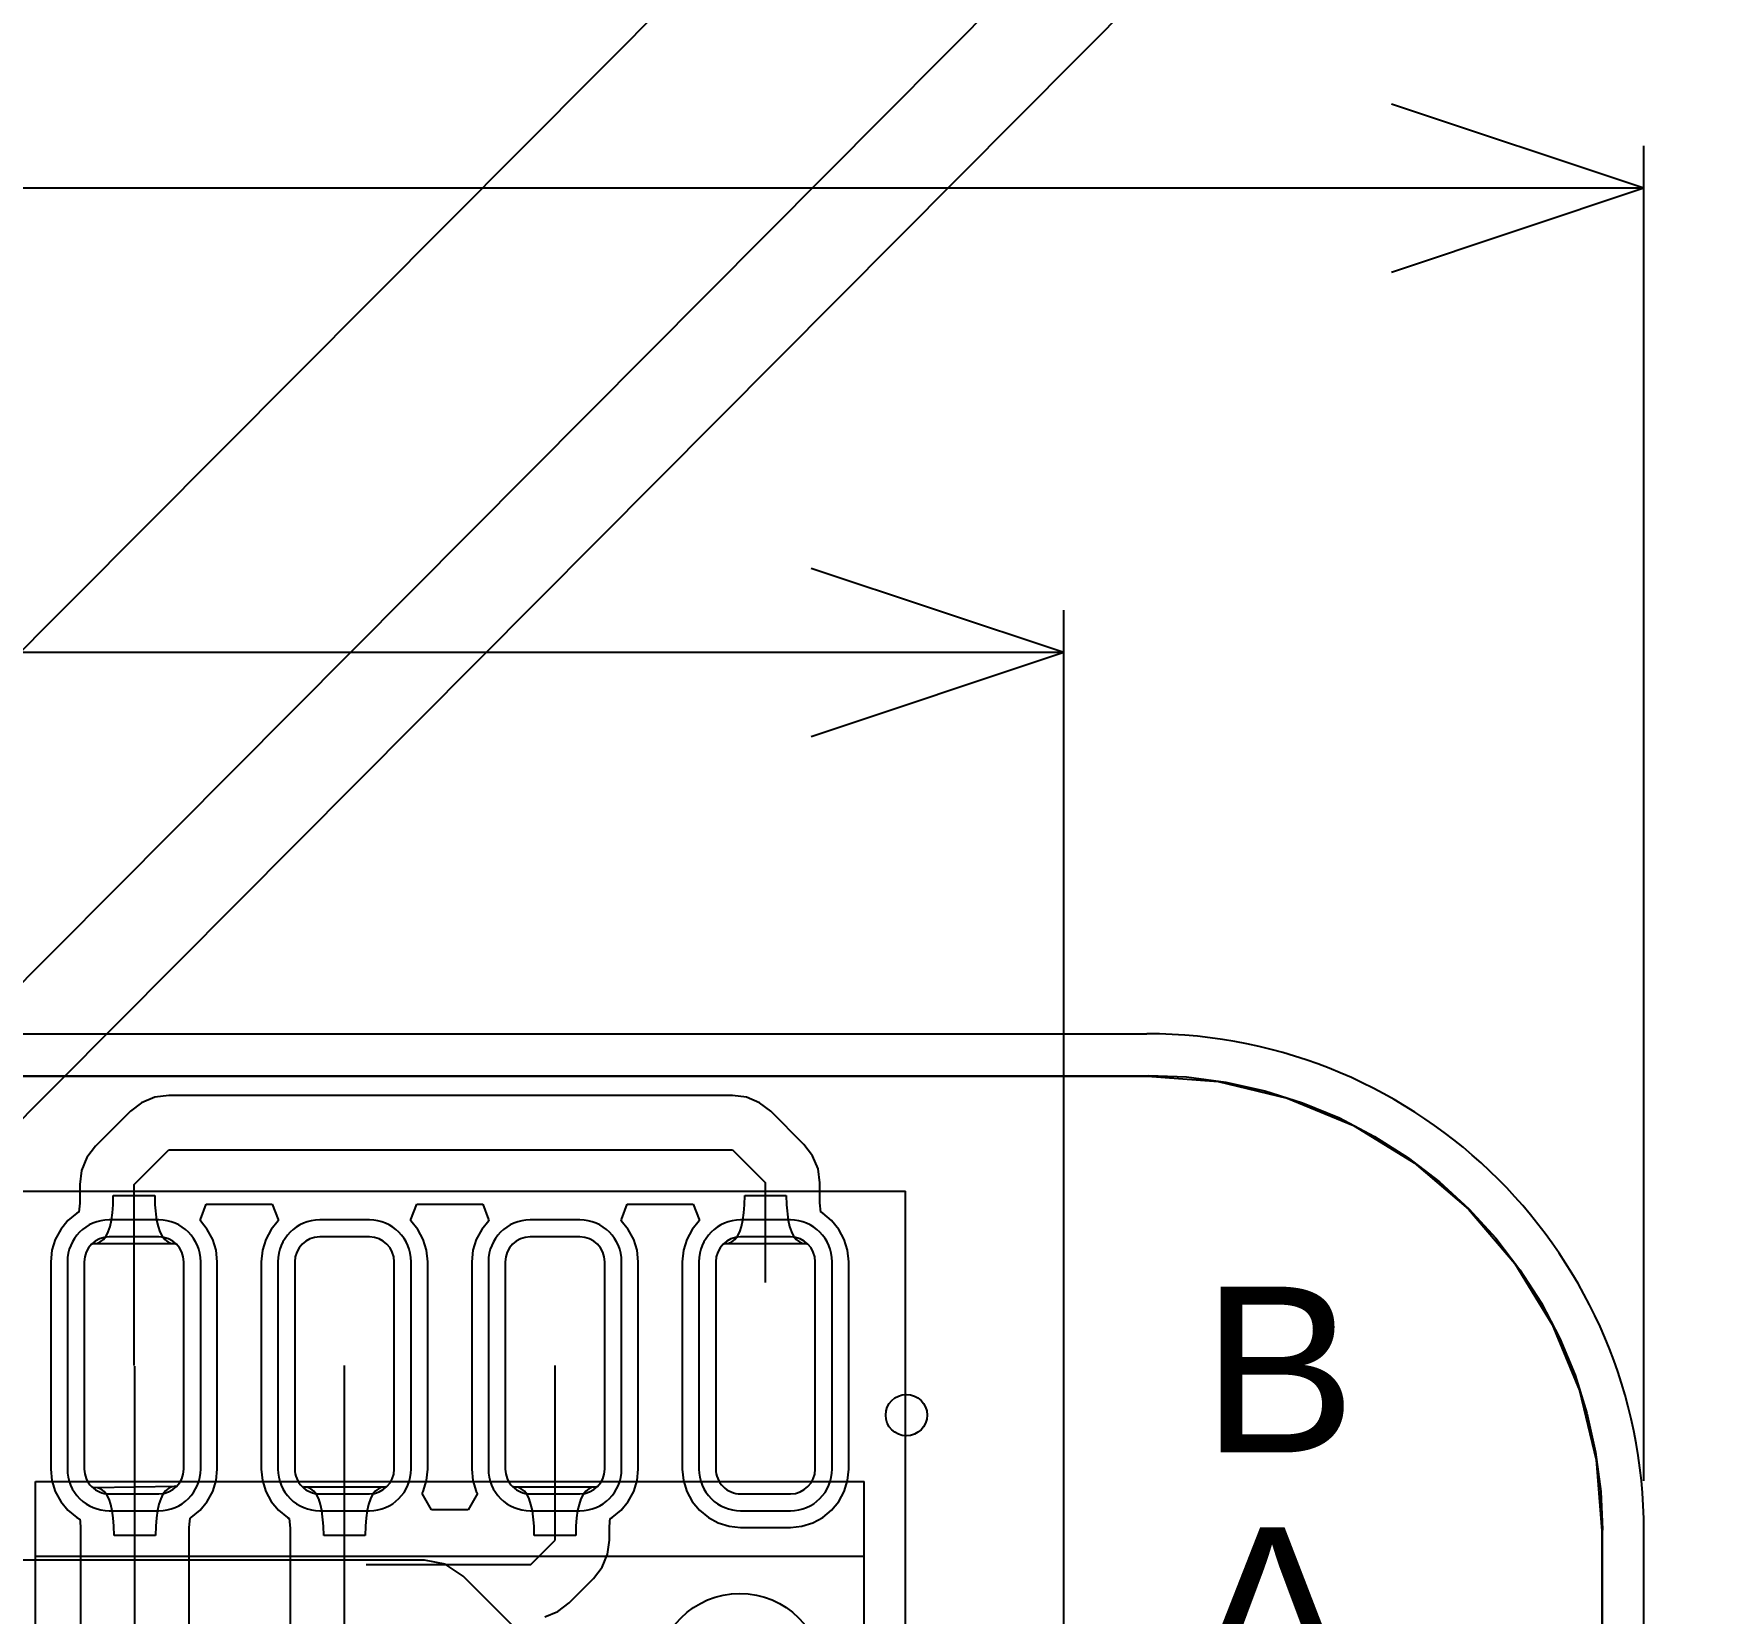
# Model space of a CAD drawing. Header units: millimetres. Extents: x 43 to 5455, y 55 to 5455.
# Drawn here: x 99.69 to 109.88, y 71.01 to 80.53 of the extents above; entities that cross this region are included whole.
import ezdxf

# ---------------------------------------------------------------- set-up
doc = ezdxf.new("R2010")
doc.units = ezdxf.units.MM
for name, color, linetype in [('BottomLayer', 5, 'Continuous'), ('KeepOutLayer', 6, 'Continuous'), ('Mechanical1', 6, 'Continuous'), ('Mechanical14', 56, 'Continuous'), ('Mechanical15', 56, 'Continuous'), ('TopLayer', 1, 'Continuous'), ('TopOverlay', 2, 'Continuous'), ('TopPaste', 8, 'Continuous'), ('TopSolder', 216, 'Continuous')]:
    doc.layers.add(name, color=color, linetype=linetype)
doc.styles.add('Arial', font='arial.ttf', dxfattribs={"height": 0.2})

# ---------------------------------------------------------------- blocks, each defined once
blk = doc.blocks.new('PQFN50P300X300X100_HS_9N_5')
at = {"layer": 'TopSolder'}
for p in [(-0.453, 1.251), (-1.278, 1.251), (-1.278, -0.747)]:
    blk.add_line(p, (-5396.008, 5371.108), dxfattribs=at)
blk = doc.blocks.new('SOIC127P600X175_8N_31')
at = {"layer": 'Mechanical14'}
for p, q in [((-2, -2.5), (-2, 2.5)), ((2, 2.5), (-2, 2.5)), ((2, -2.5), (2, 2.5)), ((2, -2.5), (-2, -2.5))]:
    blk.add_line(p, q, dxfattribs=at)
blk.add_circle((-0.825, 1.75), 0.5, dxfattribs=at)
at = {"layer": 'Mechanical15'}
for p, q in [((3.75, 2.75), (-3.75, 2.75)), ((-3.75, -2.75), (-3.75, 2.75)), ((3.75, -2.75), (3.75, 2.75)), ((0, -0.5), (0, 0.5)), ((0.5, 0), (-0.5, 0)), ((3.75, -2.75), (-3.75, -2.75))]:
    blk.add_line(p, q, dxfattribs=at)
at = {"layer": 'TopLayer'}
for p, q in [((-2.075, 2.205), (-3.325, 2.205)), ((3.325, 2.205), (2.075, 2.205)), ((-3.475, 2.055), (-3.475, 1.755)), ((-1.925, 1.755), (-1.925, 2.055)), ((1.925, 2.055), (1.925, 1.755)), ((3.475, 1.755), (3.475, 2.055)), ((-3.325, 1.605), (-2.075, 1.605)), ((2.075, 1.605), (3.325, 1.605)), ((-2.075, 0.935), (-3.325, 0.935)), ((3.325, 0.935), (2.075, 0.935)), ((-3.475, 0.785), (-3.475, 0.485)), ((-1.925, 0.485), (-1.925, 0.785)), ((1.925, 0.785), (1.925, 0.485)), ((3.475, 0.485), (3.475, 0.785)), ((-3.325, 0.335), (-2.075, 0.335)), ((2.075, 0.335), (3.325, 0.335)), ((-2.075, -0.335), (-3.325, -0.335)), ((3.325, -0.335), (2.075, -0.335)), ((-3.475, -0.485), (-3.475, -0.785)), ((-1.925, -0.785), (-1.925, -0.485)), ((1.925, -0.485), (1.925, -0.785)), ((3.475, -0.785), (3.475, -0.485)), ((-3.325, -0.935), (-2.075, -0.935)), ((2.075, -0.935), (3.325, -0.935)), ((-2.075, -1.605), (-3.325, -1.605)), ((3.325, -1.605), (2.075, -1.605)), ((-3.475, -1.755), (-3.475, -2.055)), ((-1.925, -2.055), (-1.925, -1.755)), ((1.925, -1.755), (1.925, -2.055)), ((3.475, -2.055), (3.475, -1.755)), ((-3.325, -2.205), (-2.075, -2.205)), ((2.075, -2.205), (3.325, -2.205))]:
    blk.add_line(p, q, dxfattribs=at)
for centre, start, end in [((-3.325, 2.055), 90, 180), ((-2.075, 2.055), 0, 90), ((2.075, 2.055), 90, 180), ((3.325, 2.055), 0, 90), ((-3.325, 1.755), 180, 270), ((-2.075, 1.755), 270, 0), ((2.075, 1.755), 180, 270), ((3.325, 1.755), 270, 0), ((-3.325, 0.785), 90, 180), ((-2.075, 0.785), 0, 90), ((2.075, 0.785), 90, 180), ((3.325, 0.785), 0, 90), ((-3.325, 0.485), 180, 270), ((-2.075, 0.485), 270, 0), ((2.075, 0.485), 180, 270), ((3.325, 0.485), 270, 0), ((-3.325, -0.485), 90, 180), ((-2.075, -0.485), 0, 90), ((2.075, -0.485), 90, 180), ((3.325, -0.485), 0, 90), ((-3.325, -0.785), 180, 270), ((-2.075, -0.785), 270, 0), ((2.075, -0.785), 180, 270), ((3.325, -0.785), 270, 0), ((-3.325, -1.755), 90, 180), ((-2.075, -1.755), 0, 90), ((2.075, -1.755), 90, 180), ((3.325, -1.755), 0, 90), ((-3.325, -2.055), 180, 270), ((-2.075, -2.055), 270, 0), ((2.075, -2.055), 180, 270), ((3.325, -2.055), 270, 0)]:
    blk.add_arc(centre, 0.15, start, end, dxfattribs=at)
at = {"layer": 'TopOverlay'}
for p, q in [((1.55, 2.5), (-1.55, 2.5)), ((-1.55, -2.5), (-1.55, 2.5)), ((1.55, -2.5), (1.55, 2.5)), ((1.55, -2.5), (-1.55, -2.5))]:
    blk.add_line(p, q, dxfattribs=at)
for centre, radius in [((-2.4, 2.755), 0.125), ((-0.55, 1.5), 0.3)]:
    blk.add_circle(centre, radius, dxfattribs=at)
at = {"layer": 'TopPaste'}
for p, q in [((-2.075, 2.205), (-3.325, 2.205)), ((3.325, 2.205), (2.075, 2.205)), ((-3.475, 2.055), (-3.475, 1.755)), ((-1.925, 1.755), (-1.925, 2.055)), ((1.925, 2.055), (1.925, 1.755)), ((3.475, 1.755), (3.475, 2.055)), ((-3.325, 1.605), (-2.075, 1.605)), ((2.075, 1.605), (3.325, 1.605)), ((-2.075, 0.935), (-3.325, 0.935)), ((3.325, 0.935), (2.075, 0.935)), ((-3.475, 0.785), (-3.475, 0.485)), ((-1.925, 0.485), (-1.925, 0.785)), ((1.925, 0.785), (1.925, 0.485)), ((3.475, 0.485), (3.475, 0.785)), ((-3.325, 0.335), (-2.075, 0.335)), ((2.075, 0.335), (3.325, 0.335)), ((-2.075, -0.335), (-3.325, -0.335)), ((3.325, -0.335), (2.075, -0.335)), ((-3.475, -0.485), (-3.475, -0.785)), ((-1.925, -0.785), (-1.925, -0.485)), ((1.925, -0.485), (1.925, -0.785)), ((3.475, -0.785), (3.475, -0.485)), ((-3.325, -0.935), (-2.075, -0.935)), ((2.075, -0.935), (3.325, -0.935)), ((-2.075, -1.605), (-3.325, -1.605)), ((3.325, -1.605), (2.075, -1.605)), ((-3.475, -1.755), (-3.475, -2.055)), ((-1.925, -2.055), (-1.925, -1.755)), ((1.925, -1.755), (1.925, -2.055)), ((3.475, -2.055), (3.475, -1.755)), ((-3.325, -2.205), (-2.075, -2.205)), ((2.075, -2.205), (3.325, -2.205))]:
    blk.add_line(p, q, dxfattribs=at)
for centre, start, end in [((-3.325, 2.055), 90, 180), ((-2.075, 2.055), 0, 90), ((2.075, 2.055), 90, 180), ((3.325, 2.055), 0, 90), ((-3.325, 1.755), 180, 270), ((-2.075, 1.755), 270, 0), ((2.075, 1.755), 180, 270), ((3.325, 1.755), 270, 0), ((-3.325, 0.785), 90, 180), ((-2.075, 0.785), 0, 90), ((2.075, 0.785), 90, 180), ((3.325, 0.785), 0, 90), ((-3.325, 0.485), 180, 270), ((-2.075, 0.485), 270, 0), ((2.075, 0.485), 180, 270), ((3.325, 0.485), 270, 0), ((-3.325, -0.485), 90, 180), ((-2.075, -0.485), 0, 90), ((2.075, -0.485), 90, 180), ((3.325, -0.485), 0, 90), ((-3.325, -0.785), 180, 270), ((-2.075, -0.785), 270, 0), ((2.075, -0.785), 180, 270), ((3.325, -0.785), 270, 0), ((-3.325, -1.755), 90, 180), ((-2.075, -1.755), 0, 90), ((2.075, -1.755), 90, 180), ((3.325, -1.755), 0, 90), ((-3.325, -2.055), 180, 270), ((-2.075, -2.055), 270, 0), ((2.075, -2.055), 180, 270), ((3.325, -2.055), 270, 0)]:
    blk.add_arc(centre, 0.15, start, end, dxfattribs=at)
at = {"layer": 'TopSolder'}
for p, q in [((-2.075, 2.307), (-3.325, 2.307)), ((3.325, 2.307), (2.075, 2.307)), ((-3.577, 2.055), (-3.577, 1.755)), ((-1.823, 1.755), (-1.823, 2.055)), ((1.823, 2.055), (1.823, 1.755)), ((3.577, 1.755), (3.577, 2.055)), ((-3.325, 1.503), (-2.075, 1.503)), ((2.075, 1.503), (3.325, 1.503)), ((-2.075, 1.037), (-3.325, 1.037)), ((3.325, 1.037), (2.075, 1.037)), ((-3.577, 0.785), (-3.577, 0.485)), ((-1.823, 0.485), (-1.823, 0.785)), ((1.823, 0.785), (1.823, 0.485)), ((3.577, 0.485), (3.577, 0.785)), ((-3.325, 0.233), (-2.075, 0.233)), ((2.075, 0.233), (3.325, 0.233)), ((-2.075, -0.233), (-3.325, -0.233)), ((3.325, -0.233), (2.075, -0.233)), ((-3.577, -0.485), (-3.577, -0.785)), ((-1.823, -0.785), (-1.823, -0.485)), ((1.823, -0.485), (1.823, -0.785)), ((3.577, -0.785), (3.577, -0.485)), ((-3.325, -1.037), (-2.075, -1.037)), ((2.075, -1.037), (3.325, -1.037)), ((-2.075, -1.503), (-3.325, -1.503)), ((3.325, -1.503), (2.075, -1.503)), ((-3.577, -1.755), (-3.577, -2.055)), ((-1.823, -2.055), (-1.823, -1.755)), ((1.823, -1.755), (1.823, -2.055)), ((3.577, -2.055), (3.577, -1.755)), ((-3.325, -2.307), (-2.075, -2.307)), ((2.075, -2.307), (3.325, -2.307))]:
    blk.add_line(p, q, dxfattribs=at)
for centre, start, end in [((-3.325, 2.055), 90, 180), ((-2.075, 2.055), 0, 90), ((2.075, 2.055), 90, 180), ((3.325, 2.055), 0, 90), ((-3.325, 1.755), 180, 270), ((-2.075, 1.755), 270, 0), ((2.075, 1.755), 180, 270), ((3.325, 1.755), 270, 0), ((-3.325, 0.785), 90, 180), ((-2.075, 0.785), 0, 90), ((2.075, 0.785), 90, 180), ((3.325, 0.785), 0, 90), ((-3.325, 0.485), 180, 270), ((-2.075, 0.485), 270, 0), ((2.075, 0.485), 180, 270), ((3.325, 0.485), 270, 0), ((-3.325, -0.485), 90, 180), ((-2.075, -0.485), 0, 90), ((2.075, -0.485), 90, 180), ((3.325, -0.485), 0, 90), ((-3.325, -0.785), 180, 270), ((-2.075, -0.785), 270, 0), ((2.075, -0.785), 180, 270), ((3.325, -0.785), 270, 0), ((-3.325, -1.755), 90, 180), ((-2.075, -1.755), 0, 90), ((2.075, -1.755), 90, 180), ((3.325, -1.755), 0, 90), ((-3.325, -2.055), 180, 270), ((-2.075, -2.055), 270, 0), ((2.075, -2.055), 180, 270), ((3.325, -2.055), 270, 0)]:
    blk.add_arc(centre, 0.252, start, end, dxfattribs=at)

msp = doc.modelspace()

# ---------------------------------------------------------------- linework, layer by layer
at = {"layer": 'BottomLayer'}
for p, q in [((50.636, 74.245), (106.4, 74.245)), ((106.4, 74.245), (106.404, 74.245)), ((106.404, 74.245), (106.83, 74.212)), ((106.83, 74.212), (107.248, 74.111)), ((107.248, 74.111), (107.647, 73.946)), ((107.647, 73.946), (108.014, 73.721)), ((108.014, 73.721), (108.342, 73.442)), ((108.342, 73.442), (108.621, 73.114)), ((108.621, 73.114), (108.846, 72.747)), ((108.846, 72.747), (109.011, 72.348)), ((109.011, 72.348), (109.112, 71.93)), ((109.112, 71.93), (109.146, 71.502)), ((109.146, 71.502), (109.145, 71.5)), ((109.145, 71.5), (109.145, 59.735)), ((102.042, 71.326), (95.309, 71.326)), ((102.168, 71.301), (102.042, 71.326)), ((102.276, 71.229), (102.168, 71.301)), ((103.976, 69.529), (102.276, 71.229))]:
    msp.add_line(p, q, dxfattribs=at)
at = {"layer": 'KeepOutLayer'}
for p, q in [((49.4, 74.5), (106.4, 74.5)), ((109.4, 58.5), (109.4, 71.5))]:
    msp.add_line(p, q, dxfattribs=at)
msp.add_arc((106.4, 71.5), 3, 0, 90, dxfattribs=at)
at = {"layer": 'Mechanical1'}
for p, q in [((107.876, 80.108), (109.4, 79.6)), ((109.4, 71.804), (109.4, 79.854)), ((81.274, 79.6), (109.4, 79.6)), ((107.876, 79.092), (109.4, 79.6)), ((104.376, 77.308), (105.9, 76.8)), ((105.9, 62.356), (105.9, 77.054)), ((81.274, 76.8), (105.9, 76.8)), ((104.376, 76.292), (105.9, 76.8))]:
    msp.add_line(p, q, dxfattribs=at)
at = {"layer": 'TopLayer'}
for p, q in [((79.104, 74.247), (106.4, 74.247)), ((106.4, 74.247), (106.412, 74.249)), ((106.412, 74.249), (106.64, 74.239)), ((106.64, 74.239), (106.877, 74.208)), ((106.877, 74.208), (107.112, 74.156)), ((100.415, 74.117), (100.336, 74.084)), ((100.5, 74.128), (100.415, 74.117)), ((103.9, 74.128), (100.5, 74.128)), ((103.985, 74.117), (103.9, 74.128)), ((104.064, 74.084), (103.985, 74.117)), ((107.112, 74.156), (107.34, 74.084)), ((100.268, 74.032), (100.058, 73.822)), ((100.336, 74.084), (100.268, 74.032)), ((104.132, 74.032), (104.064, 74.084)), ((104.332, 73.832), (104.132, 74.032)), ((107.34, 74.084), (107.562, 73.992)), ((107.562, 73.992), (107.775, 73.881)), ((100.058, 73.822), (100.006, 73.754)), ((100.29, 73.59), (100.5, 73.8)), ((100.5, 73.8), (103.9, 73.8)), ((103.9, 73.8), (104.1, 73.6)), ((104.384, 73.764), (104.332, 73.832)), ((107.775, 73.881), (107.977, 73.752)), ((100.006, 73.754), (99.973, 73.675)), ((104.417, 73.685), (104.384, 73.764)), ((107.977, 73.752), (108.167, 73.606)), ((99.973, 73.675), (99.962, 73.59)), ((104.1, 73), (104.1, 73.6)), ((104.428, 73.6), (104.417, 73.685)), ((104.428, 73.481), (104.428, 73.6)), ((108.167, 73.606), (108.344, 73.444)), ((99.962, 73.59), (99.962, 73.479)), ((100.164, 73.469), (100.165, 73.525)), ((100.165, 73.525), (100.415, 73.525)), ((100.29, 72.5), (100.29, 73.59)), ((100.415, 73.525), (100.416, 73.469)), ((103.974, 73.469), (103.975, 73.525)), ((103.975, 73.525), (104.225, 73.525)), ((104.225, 73.525), (104.226, 73.469)), ((99.945, 73.417), (99.891, 73.374)), ((99.957, 73.424), (99.945, 73.417)), ((99.959, 73.441), (99.957, 73.424)), ((99.962, 73.479), (99.959, 73.441)), ((100.154, 73.376), (100.16, 73.42)), ((100.16, 73.42), (100.164, 73.469)), ((100.416, 73.469), (100.426, 73.376)), ((100.691, 73.379), (100.726, 73.472)), ((100.726, 73.472), (101.124, 73.472)), ((101.124, 73.472), (101.159, 73.379)), ((101.961, 73.379), (101.996, 73.472)), ((101.996, 73.472), (102.394, 73.472)), ((102.394, 73.472), (102.429, 73.379)), ((103.231, 73.379), (103.266, 73.472)), ((103.266, 73.472), (103.664, 73.472)), ((103.664, 73.472), (103.699, 73.379)), ((103.964, 73.376), (103.97, 73.42)), ((103.97, 73.42), (103.974, 73.469)), ((104.226, 73.469), (104.236, 73.376)), ((104.434, 73.424), (104.428, 73.481)), ((104.445, 73.417), (104.434, 73.424)), ((104.499, 73.374), (104.445, 73.417)), ((108.344, 73.444), (108.506, 73.267)), ((99.848, 73.32), (99.815, 73.26)), ((99.891, 73.374), (99.848, 73.32)), ((100.121, 73.279), (100.134, 73.305)), ((100.134, 73.305), (100.145, 73.338)), ((100.145, 73.338), (100.154, 73.376)), ((100.426, 73.376), (100.435, 73.338)), ((100.435, 73.338), (100.446, 73.305)), ((100.446, 73.305), (100.459, 73.279)), ((100.69, 73.372), (100.691, 73.379)), ((100.732, 73.32), (100.69, 73.372)), ((100.765, 73.26), (100.732, 73.32)), ((101.118, 73.32), (101.085, 73.26)), ((101.16, 73.372), (101.118, 73.32)), ((101.159, 73.379), (101.16, 73.372)), ((101.96, 73.372), (101.961, 73.379)), ((102.002, 73.32), (101.96, 73.372)), ((102.035, 73.26), (102.002, 73.32)), ((102.388, 73.32), (102.355, 73.26)), ((102.43, 73.372), (102.388, 73.32)), ((102.429, 73.379), (102.43, 73.372)), ((103.23, 73.372), (103.231, 73.379)), ((103.272, 73.32), (103.23, 73.372)), ((103.305, 73.26), (103.272, 73.32)), ((103.658, 73.32), (103.625, 73.26)), ((103.7, 73.372), (103.658, 73.32)), ((103.699, 73.379), (103.7, 73.372)), ((103.931, 73.279), (103.944, 73.305)), ((103.944, 73.305), (103.955, 73.338)), ((103.955, 73.338), (103.964, 73.376)), ((104.236, 73.376), (104.245, 73.338)), ((104.245, 73.338), (104.256, 73.305)), ((104.256, 73.305), (104.269, 73.279)), ((104.542, 73.32), (104.499, 73.374)), ((104.575, 73.26), (104.542, 73.32)), ((99.795, 73.194), (99.788, 73.125)), ((99.815, 73.26), (99.795, 73.194)), ((100.042, 73.232), (100.065, 73.235)), ((100.538, 73.232), (100.042, 73.232)), ((100.065, 73.235), (100.086, 73.244)), ((100.086, 73.244), (100.105, 73.259)), ((100.105, 73.259), (100.121, 73.279)), ((100.459, 73.279), (100.475, 73.259)), ((100.475, 73.259), (100.494, 73.244)), ((100.494, 73.244), (100.515, 73.235)), ((100.515, 73.235), (100.538, 73.232)), ((100.785, 73.194), (100.765, 73.26)), ((100.792, 73.125), (100.785, 73.194)), ((101.065, 73.194), (101.058, 73.125)), ((101.085, 73.26), (101.065, 73.194)), ((102.055, 73.194), (102.035, 73.26)), ((102.062, 73.125), (102.055, 73.194)), ((102.335, 73.194), (102.328, 73.125)), ((102.355, 73.26), (102.335, 73.194)), ((103.325, 73.194), (103.305, 73.26)), ((103.332, 73.125), (103.325, 73.194)), ((103.605, 73.194), (103.598, 73.125)), ((103.625, 73.26), (103.605, 73.194)), ((103.852, 73.232), (103.875, 73.235)), ((104.348, 73.232), (103.852, 73.232)), ((103.875, 73.235), (103.896, 73.244)), ((103.896, 73.244), (103.915, 73.259)), ((103.915, 73.259), (103.931, 73.279)), ((104.269, 73.279), (104.285, 73.259)), ((104.285, 73.259), (104.304, 73.244)), ((104.304, 73.244), (104.325, 73.235)), ((104.325, 73.235), (104.348, 73.232)), ((104.595, 73.194), (104.575, 73.26)), ((104.602, 73.125), (104.595, 73.194)), ((108.506, 73.267), (108.652, 73.077)), ((99.788, 73.125), (99.788, 71.875)), ((100.792, 71.875), (100.792, 73.125)), ((101.058, 73.125), (101.058, 71.875)), ((102.062, 71.875), (102.062, 73.125)), ((102.328, 73.125), (102.328, 71.875)), ((103.332, 71.875), (103.332, 73.125)), ((103.598, 73.125), (103.598, 71.875)), ((104.602, 71.875), (104.602, 73.125)), ((108.652, 73.077), (108.781, 72.875)), ((108.781, 72.875), (108.892, 72.662)), ((108.892, 72.662), (108.984, 72.44)), ((100.295, 69.805), (100.295, 72.495)), ((100.295, 72.495), (100.295, 72.495)), ((101.56, 69.86), (101.56, 72.5)), ((102.83, 71.446), (102.83, 72.5)), ((108.984, 72.44), (109.056, 72.212)), ((109.056, 72.212), (109.108, 71.977)), ((109.108, 71.977), (109.139, 71.74)), ((99.788, 71.875), (99.795, 71.806)), ((100.785, 71.806), (100.792, 71.875)), ((101.058, 71.875), (101.065, 71.806)), ((102.055, 71.806), (102.062, 71.875)), ((102.328, 71.875), (102.335, 71.806)), ((103.325, 71.806), (103.332, 71.875)), ((103.598, 71.875), (103.605, 71.806)), ((104.595, 71.806), (104.602, 71.875)), ((99.795, 71.806), (99.815, 71.74)), ((100.047, 71.764), (100.543, 71.771)), ((100.07, 71.762), (100.047, 71.764)), ((100.091, 71.753), (100.07, 71.762)), ((100.499, 71.759), (100.48, 71.744)), ((100.52, 71.768), (100.499, 71.759)), ((100.543, 71.771), (100.52, 71.768)), ((100.765, 71.74), (100.785, 71.806)), ((101.065, 71.806), (101.085, 71.74)), ((101.335, 71.765), (101.312, 71.768)), ((101.312, 71.768), (101.808, 71.768)), ((101.356, 71.756), (101.335, 71.765)), ((101.785, 71.765), (101.764, 71.756)), ((101.808, 71.768), (101.785, 71.765)), ((102.035, 71.74), (102.055, 71.806)), ((102.335, 71.806), (102.355, 71.74)), ((102.605, 71.765), (102.582, 71.768)), ((102.582, 71.768), (103.078, 71.768)), ((102.626, 71.756), (102.605, 71.765)), ((103.055, 71.765), (103.034, 71.756)), ((103.078, 71.768), (103.055, 71.765)), ((103.305, 71.74), (103.325, 71.806)), ((103.605, 71.806), (103.625, 71.74)), ((104.575, 71.74), (104.595, 71.806)), ((99.815, 71.74), (99.848, 71.68)), ((99.848, 71.68), (99.891, 71.626)), ((100.11, 71.739), (100.091, 71.753)), ((100.126, 71.719), (100.11, 71.739)), ((100.139, 71.693), (100.126, 71.719)), ((100.15, 71.661), (100.139, 71.693)), ((100.159, 71.623), (100.15, 71.661)), ((100.44, 71.664), (100.431, 71.625)), ((100.451, 71.696), (100.44, 71.664)), ((100.464, 71.723), (100.451, 71.696)), ((100.48, 71.744), (100.464, 71.723)), ((100.689, 71.626), (100.732, 71.68)), ((100.732, 71.68), (100.765, 71.74)), ((101.085, 71.74), (101.118, 71.68)), ((101.118, 71.68), (101.161, 71.626)), ((101.375, 71.741), (101.356, 71.756)), ((101.391, 71.721), (101.375, 71.741)), ((101.404, 71.695), (101.391, 71.721)), ((101.415, 71.662), (101.404, 71.695)), ((101.424, 71.624), (101.415, 71.662)), ((101.705, 71.662), (101.696, 71.624)), ((101.716, 71.695), (101.705, 71.662)), ((101.729, 71.721), (101.716, 71.695)), ((101.745, 71.741), (101.729, 71.721)), ((101.764, 71.756), (101.745, 71.741)), ((102.028, 71.728), (102.035, 71.74)), ((102.085, 71.628), (102.028, 71.728)), ((102.362, 71.728), (102.305, 71.628)), ((102.355, 71.74), (102.362, 71.728)), ((102.645, 71.741), (102.626, 71.756)), ((102.661, 71.721), (102.645, 71.741)), ((102.674, 71.695), (102.661, 71.721)), ((102.685, 71.662), (102.674, 71.695)), ((102.694, 71.624), (102.685, 71.662)), ((102.975, 71.662), (102.966, 71.624)), ((102.986, 71.695), (102.975, 71.662)), ((102.999, 71.721), (102.986, 71.695)), ((103.015, 71.741), (102.999, 71.721)), ((103.034, 71.756), (103.015, 71.741)), ((103.229, 71.626), (103.272, 71.68)), ((103.272, 71.68), (103.305, 71.74)), ((103.625, 71.74), (103.658, 71.68)), ((103.658, 71.68), (103.701, 71.626)), ((104.499, 71.626), (104.542, 71.68)), ((104.542, 71.68), (104.575, 71.74)), ((109.139, 71.74), (109.149, 71.51)), ((99.891, 71.626), (99.945, 71.583)), ((99.945, 71.583), (99.962, 71.573)), ((99.962, 71.573), (99.964, 71.558)), ((99.964, 71.558), (99.967, 71.521)), ((100.165, 71.58), (100.159, 71.623)), ((100.169, 71.53), (100.165, 71.58)), ((100.425, 71.581), (100.421, 71.531)), ((100.431, 71.625), (100.425, 71.581)), ((100.623, 71.522), (100.626, 71.56)), ((100.626, 71.56), (100.628, 71.579)), ((100.628, 71.579), (100.635, 71.583)), ((100.635, 71.583), (100.689, 71.626)), ((101.161, 71.626), (101.215, 71.583)), ((101.215, 71.583), (101.226, 71.576)), ((101.226, 71.576), (101.232, 71.519)), ((101.434, 71.531), (101.424, 71.624)), ((101.69, 71.58), (101.686, 71.531)), ((101.696, 71.624), (101.69, 71.58)), ((102.305, 71.628), (102.085, 71.628)), ((102.704, 71.531), (102.694, 71.624)), ((102.96, 71.58), (102.956, 71.531)), ((102.966, 71.624), (102.96, 71.58)), ((103.158, 71.521), (103.161, 71.559)), ((103.161, 71.559), (103.163, 71.576)), ((103.163, 71.576), (103.175, 71.583)), ((103.175, 71.583), (103.229, 71.626)), ((103.701, 71.626), (103.755, 71.583)), ((103.755, 71.583), (103.815, 71.55)), ((104.385, 71.55), (104.445, 71.583)), ((104.445, 71.583), (104.499, 71.626)), ((99.967, 71.521), (99.967, 70.314)), ((100.17, 71.475), (100.169, 71.53)), ((100.42, 71.475), (100.17, 71.475)), ((100.421, 71.531), (100.42, 71.475)), ((100.623, 70.318), (100.623, 71.522)), ((101.232, 71.519), (101.232, 69.996)), ((101.435, 71.475), (101.434, 71.531)), ((101.685, 71.475), (101.435, 71.475)), ((101.686, 71.531), (101.685, 71.475)), ((102.705, 71.475), (102.704, 71.531)), ((102.955, 71.475), (102.705, 71.475)), ((102.956, 71.531), (102.955, 71.475)), ((103.158, 71.446), (103.158, 71.521)), ((103.815, 71.55), (103.881, 71.53)), ((103.881, 71.53), (103.95, 71.523)), ((103.95, 71.523), (104.25, 71.523)), ((104.25, 71.523), (104.319, 71.53)), ((104.319, 71.53), (104.385, 71.55)), ((109.149, 71.51), (109.148, 71.5)), ((109.148, 71.5), (109.148, 70.059)), ((102.684, 71.3), (102.83, 71.446)), ((103.114, 71.283), (103.147, 71.362)), ((103.147, 71.362), (103.158, 71.446)), ((101.69, 71.3), (102.684, 71.3)), ((103.062, 71.215), (103.114, 71.283)), ((102.915, 71.068), (103.062, 71.215)), ((102.847, 71.016), (102.915, 71.068)), ((102.768, 70.983), (102.847, 71.016))]:
    msp.add_line(p, q, dxfattribs=at)

# ---------------------------------------------------------------- block references
at = {"rotation": 270}
for name, p in [('PQFN50P300X300X100_HS_9N_5', (83.5, 58.6)), ('SOIC127P600X175_8N_31', (102.195, 69.8))]:
    msp.add_blockref(name, p, dxfattribs=at)

# ---------------------------------------------------------------- texts
at = {"layer": 'TopOverlay', "style": 'Arial'}
for s, p in [('B', (106.731, 71.975)), ('A', (106.689, 70.523))]:
    msp.add_text(s, height=1, dxfattribs=at).set_placement(p)

doc.saveas('drawing.dxf')
